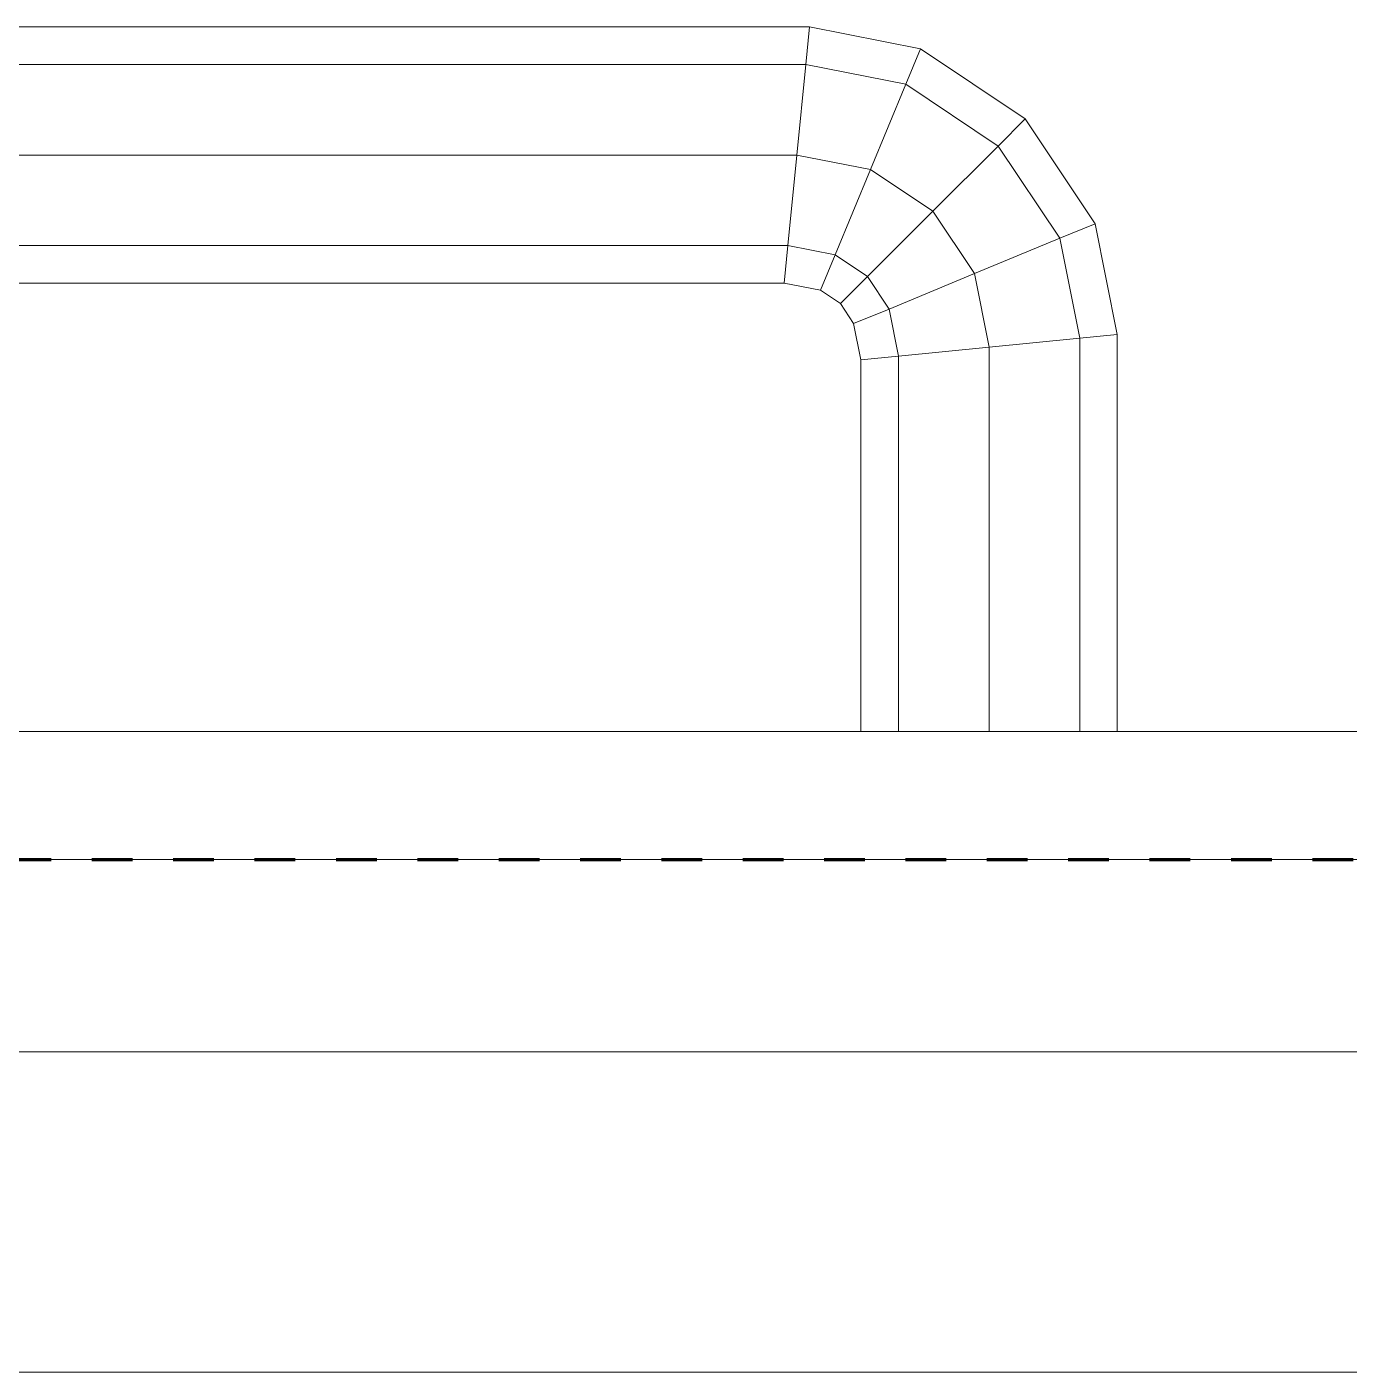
# Model space of a CAD drawing. Header units: millimetres. Extents: x -5300 to 98858, y -5196 to 93886.
# Drawn here: x 24387.3 to 24490.5, y 43125 to 43230 of the extents above; entities that cross this region are included whole.
import ezdxf

# ---------------------------------------------------------------- set-up
doc = ezdxf.new("R2010")
doc.units = ezdxf.units.MM
doc.linetypes.add('Штрих', pattern=[6.35, 3.175, -3.175])
doc.linetypes.add('Штрих_2_', pattern=[6.35, 3.175, -3.175])
for name, color, linetype, lineweight, true_color in [('_Разделитель помещений_', 4, 'Штрих', 70, 0x00ffff), ('Двери', 7, 'Continuous', 18, 0x7f7f7f), ('Стены', 7, 'Continuous', 18, 0x7f7f7f)]:
    doc.layers.add(name, color=color, linetype=linetype, lineweight=lineweight, true_color=true_color)

# ---------------------------------------------------------------- blocks, each defined once
blk = doc.blocks.new('СТВ_Перегородка_Кирпич 47552 - СТВ_Перегородка_Кирпич 2-242169-Подвал')
at = {"layer": 'Стены', "color": 254, "true_color": 0xd4d4d4}
blk.add_line((15750, 43150), (33250, 43150), dxfattribs=at)
blk = doc.blocks.new('СТВ_Перегородка_Кирпич 47552 - СТВ_Перегородка_Кирпич-242162-Подвал')
at = {"layer": 'Стены', "color": 254, "true_color": 0xd4d4d4}
for p, q in [((15750, 43165), (33250, 43165)), ((15750, 43165), (33250, 43165)), ((21765, 43165), (27235, 43165)), ((23590.37, 43165), (25290.37, 43165)), ((25290.37, 43165), (23590.37, 43165)), ((25290.37, 43165), (23590.37, 43165)), ((23590.37, 43165), (25290.37, 43165)), ((15750, 43150), (33250, 43150)), ((33250, 43150), (15750, 43150)), ((21750, 43150), (27250, 43150)), ((27250, 43150), (21750, 43150)), ((27250, 43150), (21750, 43150)), ((21765, 43150), (27235, 43150)), ((23590.37, 43150), (25290.37, 43150)), ((25290.37, 43150), (23590.37, 43150)), ((25290.37, 43150), (23590.37, 43150)), ((23590.37, 43150), (25290.37, 43150)), ((23590.37, 43150), (25290.37, 43150)), ((25290.37, 43150), (23590.37, 43150)), ((23590.37, 43150), (25290.37, 43150)), ((25290.37, 43150), (23590.37, 43150))]:
    blk.add_line(p, q, dxfattribs=at)
blk = doc.blocks.new('СТВ_Перегородка_Кирпич 47552 - СТВ_Перегородка_Кирпич 47552-242166-Подвал')
for name in ['СТВ_Перегородка_Кирпич 47552 - СТВ_Перегородка_Кирпич-242162-Подвал', 'СТВ_Перегородка_Кирпич 47552 - СТВ_Перегородка_Кирпич 2-242169-Подвал']:
    blk.add_blockref(name, (0, 0))
blk = doc.blocks.new('Д-29 - Д-29-242171-Подвал')
at = {"layer": 'Двери', "color": 254, "true_color": 0xd4d4d4}
for p, q in [((24366.38, 43230), (24448.35, 43230)), ((24448.35, 43230), (24366.38, 43230)), ((24448.35, 43230), (24448.06, 43227.07)), ((24448.06, 43227.07), (24448.35, 43230)), ((24448.06, 43227.07), (24448.35, 43230)), ((24448.35, 43230), (24448.06, 43227.07)), ((24448.35, 43230), (24457.01, 43228.28)), ((24457.01, 43228.28), (24448.35, 43230)), ((24457.01, 43228.28), (24455.87, 43225.52)), ((24455.87, 43225.52), (24457.01, 43228.28)), ((24455.87, 43225.52), (24457.01, 43228.28)), ((24457.01, 43228.28), (24455.87, 43225.52)), ((24457.01, 43228.28), (24465.18, 43222.82)), ((24465.18, 43222.82), (24457.01, 43228.28)), ((24448.06, 43227.07), (24366.67, 43227.07)), ((24366.67, 43227.07), (24448.06, 43227.07)), ((24366.67, 43227.07), (24448.06, 43227.07)), ((24448.06, 43227.07), (24366.67, 43227.07)), ((24448.06, 43227.07), (24447.37, 43220)), ((24447.37, 43220), (24448.06, 43227.07)), ((24447.37, 43220), (24448.06, 43227.07)), ((24448.06, 43227.07), (24447.37, 43220)), ((24455.87, 43225.52), (24448.06, 43227.07)), ((24448.06, 43227.07), (24455.87, 43225.52)), ((24448.06, 43227.07), (24455.87, 43225.52)), ((24455.87, 43225.52), (24448.06, 43227.07)), ((24455.87, 43225.52), (24453.11, 43218.86)), ((24453.11, 43218.86), (24455.87, 43225.52)), ((24453.11, 43218.86), (24455.87, 43225.52)), ((24455.87, 43225.52), (24453.11, 43218.86)), ((24463.07, 43220.7), (24455.87, 43225.52)), ((24455.87, 43225.52), (24463.07, 43220.7)), ((24455.87, 43225.52), (24463.07, 43220.7)), ((24463.07, 43220.7), (24455.87, 43225.52)), ((24465.18, 43222.82), (24463.07, 43220.7)), ((24463.07, 43220.7), (24465.18, 43222.82)), ((24463.07, 43220.7), (24465.18, 43222.82)), ((24465.18, 43222.82), (24463.07, 43220.7)), ((24465.18, 43222.82), (24470.64, 43214.64)), ((24470.64, 43214.64), (24465.18, 43222.82)), ((24463.07, 43220.7), (24457.97, 43215.61)), ((24457.97, 43215.61), (24463.07, 43220.7)), ((24457.97, 43215.61), (24463.07, 43220.7)), ((24463.07, 43220.7), (24457.97, 43215.61)), ((24467.89, 43213.5), (24463.07, 43220.7)), ((24463.07, 43220.7), (24467.89, 43213.5)), ((24463.07, 43220.7), (24467.89, 43213.5)), ((24467.89, 43213.5), (24463.07, 43220.7)), ((24447.37, 43220), (24367.37, 43220)), ((24367.37, 43220), (24447.37, 43220)), ((24367.37, 43220), (24447.37, 43220)), ((24447.37, 43220), (24367.37, 43220)), ((24447.37, 43220), (24446.67, 43212.93)), ((24446.67, 43212.93), (24447.37, 43220)), ((24446.67, 43212.93), (24447.37, 43220)), ((24447.37, 43220), (24446.67, 43212.93)), ((24453.11, 43218.86), (24447.37, 43220)), ((24447.37, 43220), (24453.11, 43218.86)), ((24447.37, 43220), (24453.11, 43218.86)), ((24453.11, 43218.86), (24447.37, 43220)), ((24453.11, 43218.86), (24450.35, 43212.2)), ((24450.35, 43212.2), (24453.11, 43218.86)), ((24450.35, 43212.2), (24453.11, 43218.86)), ((24453.11, 43218.86), (24450.35, 43212.2)), ((24457.97, 43215.61), (24453.11, 43218.86)), ((24453.11, 43218.86), (24457.97, 43215.61)), ((24453.11, 43218.86), (24457.97, 43215.61)), ((24457.97, 43215.61), (24453.11, 43218.86)), ((24457.97, 43215.61), (24452.87, 43210.51)), ((24452.87, 43210.51), (24457.97, 43215.61)), ((24452.87, 43210.51), (24457.97, 43215.61)), ((24457.97, 43215.61), (24452.87, 43210.51)), ((24461.22, 43210.74), (24457.97, 43215.61)), ((24457.97, 43215.61), (24461.22, 43210.74)), ((24457.97, 43215.61), (24461.22, 43210.74)), ((24461.22, 43210.74), (24457.97, 43215.61)), ((24470.64, 43214.64), (24467.89, 43213.5)), ((24467.89, 43213.5), (24470.64, 43214.64)), ((24467.89, 43213.5), (24470.64, 43214.64)), ((24470.64, 43214.64), (24467.89, 43213.5)), ((24470.64, 43214.64), (24472.37, 43205.98)), ((24472.37, 43205.98), (24470.64, 43214.64)), ((24446.67, 43212.93), (24368.06, 43212.93)), ((24368.06, 43212.93), (24446.67, 43212.93)), ((24368.06, 43212.93), (24446.67, 43212.93)), ((24446.67, 43212.93), (24368.06, 43212.93)), ((24446.67, 43212.93), (24446.38, 43210)), ((24446.38, 43210), (24446.67, 43212.93)), ((24446.38, 43210), (24446.67, 43212.93)), ((24446.67, 43212.93), (24446.38, 43210)), ((24450.35, 43212.2), (24446.67, 43212.93)), ((24446.67, 43212.93), (24450.35, 43212.2)), ((24446.67, 43212.93), (24450.35, 43212.2)), ((24450.35, 43212.2), (24446.67, 43212.93)), ((24467.89, 43213.5), (24461.22, 43210.74)), ((24461.22, 43210.74), (24467.89, 43213.5)), ((24461.22, 43210.74), (24467.89, 43213.5)), ((24467.89, 43213.5), (24461.22, 43210.74)), ((24469.44, 43205.7), (24467.89, 43213.5)), ((24467.89, 43213.5), (24469.44, 43205.7)), ((24467.89, 43213.5), (24469.44, 43205.7)), ((24469.44, 43205.7), (24467.89, 43213.5)), ((24450.35, 43212.2), (24449.2, 43209.44)), ((24449.2, 43209.44), (24450.35, 43212.2)), ((24449.2, 43209.44), (24450.35, 43212.2)), ((24450.35, 43212.2), (24449.2, 43209.44)), ((24452.87, 43210.51), (24450.35, 43212.2)), ((24450.35, 43212.2), (24452.87, 43210.51)), ((24450.35, 43212.2), (24452.87, 43210.51)), ((24452.87, 43210.51), (24450.35, 43212.2)), ((24461.22, 43210.74), (24454.56, 43207.98)), ((24454.56, 43207.98), (24461.22, 43210.74)), ((24454.56, 43207.98), (24461.22, 43210.74)), ((24461.22, 43210.74), (24454.56, 43207.98)), ((24462.37, 43205), (24461.22, 43210.74)), ((24461.22, 43210.74), (24462.37, 43205)), ((24461.22, 43210.74), (24462.37, 43205)), ((24462.37, 43205), (24461.22, 43210.74)), ((24446.38, 43210), (24368.35, 43210)), ((24368.35, 43210), (24446.38, 43210)), ((24449.2, 43209.44), (24446.38, 43210)), ((24446.38, 43210), (24449.2, 43209.44)), ((24452.87, 43210.51), (24450.76, 43208.4)), ((24450.76, 43208.4), (24452.87, 43210.51)), ((24450.76, 43208.4), (24452.87, 43210.51)), ((24452.87, 43210.51), (24450.76, 43208.4)), ((24454.56, 43207.98), (24452.87, 43210.51)), ((24452.87, 43210.51), (24454.56, 43207.98)), ((24452.87, 43210.51), (24454.56, 43207.98)), ((24454.56, 43207.98), (24452.87, 43210.51)), ((24450.76, 43208.4), (24449.2, 43209.44)), ((24449.2, 43209.44), (24450.76, 43208.4)), ((24451.8, 43206.84), (24450.76, 43208.4)), ((24450.76, 43208.4), (24451.8, 43206.84)), ((24454.56, 43207.98), (24451.8, 43206.84)), ((24451.8, 43206.84), (24454.56, 43207.98)), ((24451.8, 43206.84), (24454.56, 43207.98)), ((24454.56, 43207.98), (24451.8, 43206.84)), ((24455.3, 43204.3), (24454.56, 43207.98)), ((24454.56, 43207.98), (24455.3, 43204.3)), ((24454.56, 43207.98), (24455.3, 43204.3)), ((24455.3, 43204.3), (24454.56, 43207.98)), ((24452.37, 43204.02), (24451.8, 43206.84)), ((24451.8, 43206.84), (24452.37, 43204.02)), ((24469.44, 43205.7), (24462.37, 43205)), ((24462.37, 43205), (24469.44, 43205.7)), ((24462.37, 43205), (24469.44, 43205.7)), ((24469.44, 43205.7), (24462.37, 43205)), ((24472.37, 43205.98), (24469.44, 43205.7)), ((24469.44, 43205.7), (24472.37, 43205.98)), ((24469.44, 43205.7), (24472.37, 43205.98)), ((24472.37, 43205.98), (24469.44, 43205.7)), ((24469.44, 43175), (24469.44, 43205.7)), ((24469.44, 43205.7), (24469.44, 43175)), ((24469.44, 43205.7), (24469.44, 43175)), ((24469.44, 43175), (24469.44, 43205.7)), ((24472.37, 43205.98), (24472.37, 43175)), ((24472.37, 43175), (24472.37, 43205.98)), ((24462.37, 43205), (24455.3, 43204.3)), ((24455.3, 43204.3), (24462.37, 43205)), ((24462.37, 43205), (24455.3, 43204.3)), ((24455.3, 43204.3), (24462.37, 43205)), ((24462.37, 43175), (24462.37, 43205)), ((24462.37, 43205), (24462.37, 43175)), ((24462.37, 43175), (24462.37, 43205)), ((24462.37, 43205), (24462.37, 43175)), ((24455.3, 43204.3), (24452.37, 43204.02)), ((24452.37, 43204.02), (24455.3, 43204.3)), ((24455.3, 43204.3), (24452.37, 43204.02)), ((24452.37, 43204.02), (24455.3, 43204.3)), ((24452.37, 43204.02), (24452.37, 43175)), ((24452.37, 43175), (24452.37, 43204.02)), ((24455.3, 43204.3), (24455.3, 43175)), ((24455.3, 43175), (24455.3, 43204.3)), ((24455.3, 43204.3), (24455.3, 43175)), ((24455.3, 43175), (24455.3, 43204.3)), ((23580.37, 43175), (25300.37, 43175)), ((25300.37, 43175), (23580.37, 43175)), ((25200.37, 43175), (23680.37, 43175)), ((23680.37, 43175), (25200.37, 43175)), ((24455.3, 43175), (24452.37, 43175)), ((24452.37, 43175), (24455.3, 43175)), ((24452.37, 43175), (24455.3, 43175)), ((24455.3, 43175), (24452.37, 43175)), ((24462.37, 43175), (24455.3, 43175)), ((24455.3, 43175), (24462.37, 43175)), ((24455.3, 43175), (24462.37, 43175)), ((24462.37, 43175), (24455.3, 43175)), ((24469.44, 43175), (24462.37, 43175)), ((24462.37, 43175), (24469.44, 43175)), ((24469.44, 43175), (24462.37, 43175)), ((24462.37, 43175), (24469.44, 43175)), ((24472.37, 43175), (24469.44, 43175)), ((24469.44, 43175), (24472.37, 43175)), ((24472.37, 43175), (24469.44, 43175)), ((24469.44, 43175), (24472.37, 43175)), ((25300.37, 43165), (23580.37, 43165)), ((23580.37, 43165), (25300.37, 43165)), ((23590.37, 43165), (25290.37, 43165)), ((25290.37, 43165), (23590.37, 43165)), ((25202.37, 43165), (23678.37, 43165)), ((23678.37, 43165), (25202.37, 43165)), ((25200.37, 43165), (23680.37, 43165)), ((23680.37, 43165), (25200.37, 43165)), ((24302.37, 43165), (25202.37, 43165)), ((25202.37, 43165), (24302.37, 43165)), ((24302.37, 43165), (25202.37, 43165)), ((25202.37, 43165), (24302.37, 43165)), ((25202.37, 43125), (23678.37, 43125)), ((23678.37, 43125), (25202.37, 43125)), ((25190.37, 43125), (23690.37, 43125)), ((23690.37, 43125), (25190.37, 43125)), ((25202.37, 43125), (24302.37, 43125)), ((25202.37, 43125), (24302.37, 43125)), ((24302.37, 43125), (25202.37, 43125)), ((24302.37, 43125), (25202.37, 43125))]:
    blk.add_line(p, q, dxfattribs=at)
blk = doc.blocks.new('Д-29 - Д-29-242175-Подвал')
blk.add_blockref('Д-29 - Д-29-242171-Подвал', (0, 0))

msp = doc.modelspace()

# ---------------------------------------------------------------- linework, layer by layer
at = {"layer": '_Разделитель помещений_', "color": 131, "linetype": 'Штрих_2_', "true_color": 0xaaffff}
msp.add_line((15750, 43165), (57830, 43165), dxfattribs=at)

# ---------------------------------------------------------------- block references
at = {"layer": 'Двери', "color": 254, "true_color": 0xd4d4d4}
msp.add_blockref('Д-29 - Д-29-242175-Подвал', (0, 0), dxfattribs=at)
at = {"layer": 'Стены', "color": 254, "true_color": 0xd4d4d4}
msp.add_blockref('СТВ_Перегородка_Кирпич 47552 - СТВ_Перегородка_Кирпич 47552-242166-Подвал', (0, 0), dxfattribs=at)

doc.saveas('drawing.dxf')
